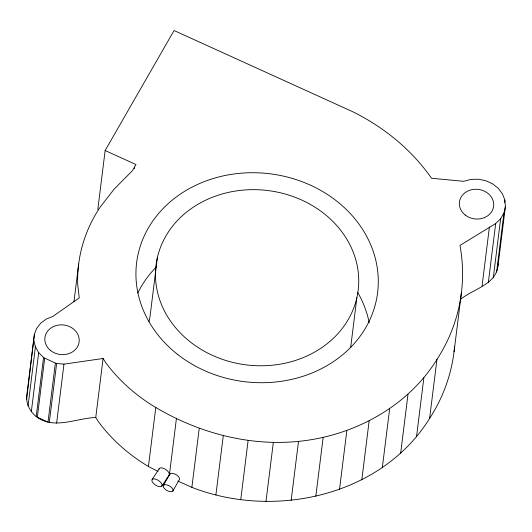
<?xml version="1.0" encoding="UTF-8"?>
<svg xmlns="http://www.w3.org/2000/svg" width="532" height="532" viewBox="0 0 532 532"><rect width="100%" height="100%" fill="white"/><g stroke="black" fill="none" stroke-linecap="round" stroke-linejoin="round"><path stroke-width="0.8" d="M158.037 471.432L148.435 466.491A172.454 148.741 7.1 0 1 98.44 421.73L95.753 417.494C76.389 418.125 53.666 430.089 36.203 416.556C29.307 411.037 25.217 402.046 27.052 393.221L34.4 334.216L36.735 328.257L40.798 323.084L46.304 319.04L52.881 316.414L79.235 297.913L77.719 284.487A172.454 148.741 7.1 0 1 100.568 206.582L114.094 189.166L132.421 170.699L135.966 164.534L105.143 150.529L174.057 30.524L352.497 111.62A207.972 179.377 7.1 0 1 431.538 178.247L463.631 181.319L470.773 179.417L478.308 179.204L485.723 180.687L492.506 183.773L498.205 188.248L502.421 193.801L504.875 200.065L505.4 206.602L498.052 265.608C496.01 284.999 472.762 288.929 460.346 299.596M26.6 399.559L34.4 334.216M28.063 405.836L35.411 346.831L33.948 340.553M31.335 411.635L38.683 352.63L35.411 346.831M36.203 416.556L43.551 357.551L38.683 352.63M44.681 358.236L37.333 417.241L48.006 422.095L55.355 363.09L43.551 357.551M49.29 422.508L56.645 363.502L55.355 363.09M56.625 423.133L63.973 364.127L103.102 358.488L105.788 362.724A172.454 148.741 7.1 0 0 155.783 407.485C205.704 437.118 265.967 450.498 323.163 437.337C369.055 426.837 411.928 399.924 436.952 359.452A207.972 179.377 7.1 0 0 459.987 245.418L495.684 223.526L500.639 218.745L503.957 212.973L505.4 206.602M73.968 301.717L78.663 264.025M97.795 209.535L105.143 150.529M95.753 417.494L103.102 358.488M134.277 168.75L134.483 167.115M157.346 257.734L149.997 316.74A101.838 87.833 7.1 0 0 149.066 321.554M148.435 466.491L155.783 407.485M169.329 475.495L176.471 418.132M454.574 346.897A207.972 179.377 7.1 0 1 429.603 418.458C381.238 496.289 274.299 519.458 191.879 487.365L199.227 428.36M215.892 494.913L223.247 435.908M240.75 499.648L248.098 440.642M265.987 501.477L273.335 442.471M291.157 500.366L298.512 441.361M315.808 496.343L323.163 437.337M350.641 347.695L356.866 297.707A101.838 87.833 7.1 0 0 224.072 193.448A101.838 87.833 7.1 0 0 190.383 342.003A101.838 87.833 7.1 0 0 356.866 297.707M339.502 489.48L346.851 430.474M361.8 479.891L369.148 420.885M382.308 467.754L389.657 408.749M400.656 453.291L408.004 394.285M416.516 436.759L423.864 377.753M429.603 418.458L436.952 359.452M454.055 351.765L461.404 292.76M482.072 285.983L489.42 226.978M488.336 282.532L495.684 223.526M493.29 277.751L500.639 218.745M504.569 202.519L504.875 200.065M496.609 271.978L503.957 212.973M163.49 485.35L169.947 473.972M172.833 491.056A5.486 2.613 29.6 0 0 167.214 484.971A5.486 2.613 29.6 0 0 164.435 488.582A5.486 2.613 29.6 0 0 172.833 491.056L179.291 479.678A5.486 2.613 29.6 0 0 174.962 474.072A5.486 2.613 29.6 0 0 169.768 475.395M152.139 479.472L159.374 468.466M161.841 486.088A5.872 2.733 33.3 0 0 156.016 479.252A5.872 2.733 33.3 0 0 153.103 483.003A5.872 2.733 33.3 0 0 161.841 486.088L169.076 475.083M56.645 363.502L63.973 364.127M177.927 481.094L191.879 487.365M497.919 263.972L498.052 265.608M137.815 293.006A121.422 104.731 7.1 0 1 156.594 266.678M357.624 292.301A121.422 104.731 7.1 0 1 369.208 322.824M159.101 469.144A5.872 2.733 33.3 0 1 165.904 469.61A5.872 2.733 33.3 0 1 168.471 475.535M465.234 215.028A17.237 14.863 7.1 0 0 493.41 207.533A17.237 14.863 7.1 0 0 470.933 189.891A17.237 14.863 7.1 0 0 465.234 215.028M50.739 350.628A17.237 14.863 7.1 0 0 78.909 343.133A17.237 14.863 7.1 0 0 56.439 325.491A17.237 14.863 7.1 0 0 50.739 350.628M177.548 354.365A121.422 104.731 7.1 0 0 376.051 301.551A121.422 104.731 7.1 0 0 217.714 177.242A121.422 104.731 7.1 0 0 177.548 354.365"/></g></svg>
